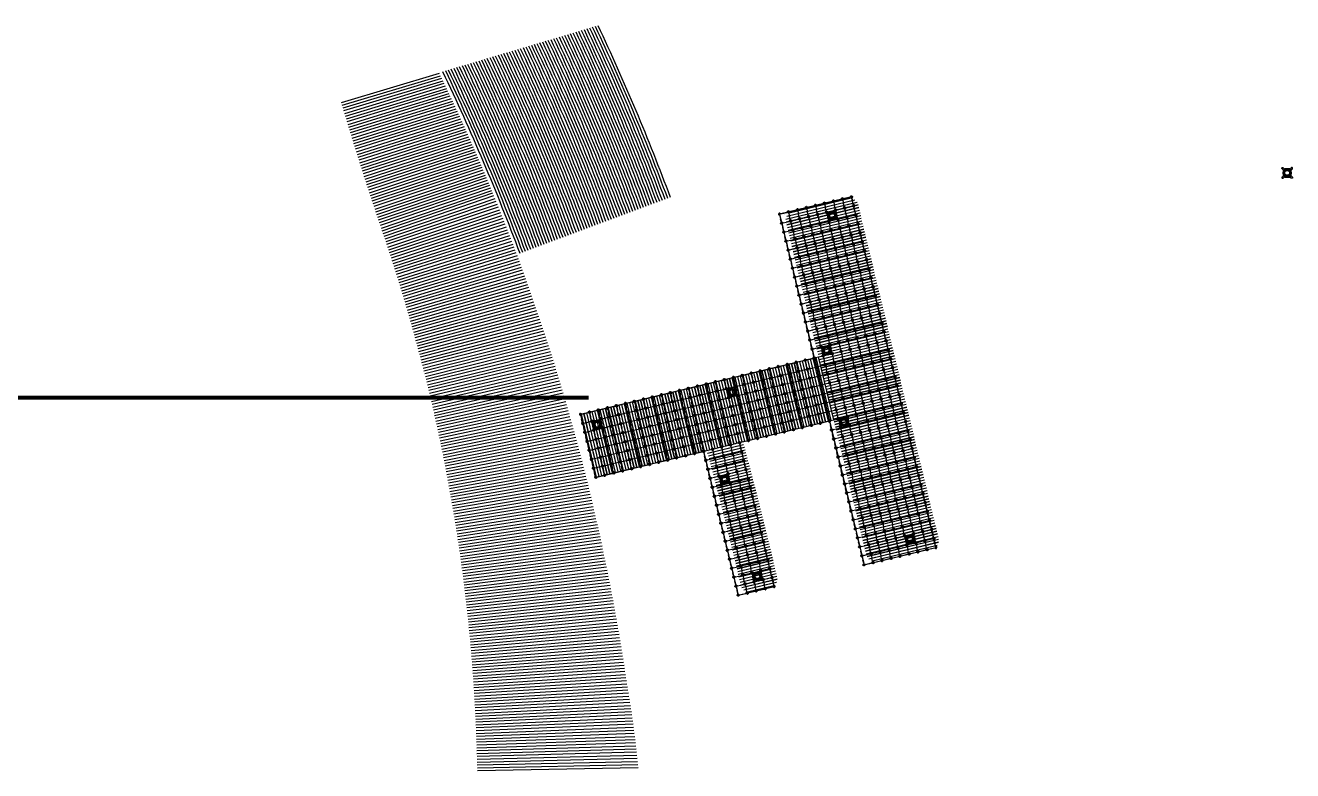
# Model space of a CAD drawing. Extents: x 343755544 to 343964754, y 671968908 to 672045261.
# Drawn here: x 343791242 to 343859779, y 672004966 to 672045261 of the extents above; entities that cross this region are included whole.
import ezdxf

# ---------------------------------------------------------------- set-up
doc = ezdxf.new("R2010")
doc.units = 0
doc.header["$LTSCALE"] = 1000
doc.header["$MEASUREMENT"] = 0
for name, color, linetype in [('00-铺装填充', 251, 'Continuous'), ('00-铺装标注', 3, 'Continuous'), ('W-_ANTICOLLISION防撞措施', 121, 'Continuous'), ('W-MOUNTING固定方式', 5, 'Continuous'), ('蓝色浮筒', 150, 'Continuous')]:
    doc.layers.add(name, color=color, linetype=linetype)

# ---------------------------------------------------------------- blocks, each defined once
blk = doc.blocks.new('*U199')
at = {"color": 8, "linetype": 'Continuous', "lineweight": 15}
for p, q in [((-1, 2), (-2, 1)), ((0, 1), (0, -1)), ((-1, -2), (-2, -1))]:
    blk.add_line(p, q, dxfattribs=at)
at = {"color": 7, "linetype": 'Continuous', "lineweight": 15}
for p, q in [((16, 1), (0, 1)), ((0, 0), (19, 0)), ((16, 1), (16, 0)), ((19, -1), (19, 0)), ((0, -1), (19, -1))]:
    blk.add_line(p, q, dxfattribs=at)
for centre, radius, start, end in [((-3, 0), 2.9, 41.31782, 318.68218), ((-3, 0), 1.45, 41.31782, 318.68218), ((0, 3), 2.82, 221.31782, 270), ((0, -3), 2.82, 90, 138.68218), ((0, 3), 1.37, 221.31782, 270), ((0, -3), 1.37, 90, 138.68218)]:
    blk.add_arc(centre, radius, start, end, dxfattribs=at)
blk = doc.blocks.new('*U200')
blk.add_lwpolyline([(-12, 0), (-12, 2.5), (12, 2.5), (12, 0)], close=True)
blk = doc.blocks.new('无头销轴_B型_D12X150')
at = {"color": 0}
for p, q in [((-72, 6), (-72, -6)), ((72, 6), (72, -6))]:
    blk.add_line(p, q, dxfattribs=at)
blk.add_lwpolyline([(-75, 4), (-75, -4), (-72, -6), (72, -6), (75, -4), (75, 4), (72, 6), (-72, 6)], close=True, dxfattribs=at)
for centre in [(-70, 0), (70, 0)]:
    blk.add_circle(centre, 1.6, dxfattribs=at)
blk = doc.blocks.new('sdf')
at = {"layer": 'W-MOUNTING固定方式', "color": 0}
for p, q in [((43108, -2622), (43108, -2815)), ((43109, -2673), (43112, -2671)), ((43109, -2764), (43109, -2673)), ((43112, -2671), (43112, -2766)), ((43112, -2671), (43186, -2671)), ((43186, -2766), (43186, -2671)), ((43186, -2671), (43189, -2673)), ((43189, -2673), (43189, -2764)), ((43285, -2497), (43283, -2500)), ((43378, -2500), (43283, -2500)), ((43283, -2574), (43283, -2500)), ((43283, -2574), (43378, -2574)), ((43283, -2574), (43285, -2577)), ((43285, -2497), (43376, -2497)), ((43376, -2577), (43285, -2577)), ((43376, -2497), (43378, -2500)), ((43378, -2574), (43376, -2577)), ((43378, -2500), (43378, -2574)), ((43475, -2671), (43472, -2673)), ((43472, -2764), (43472, -2673)), ((43475, -2671), (43475, -2766)), ((43475, -2671), (43549, -2671)), ((43549, -2766), (43549, -2671)), ((43552, -2674), (43549, -2671)), ((43552, -2674), (43552, -2764)), ((43109, -2764), (43112, -2766)), ((43186, -2766), (43112, -2766)), ((43186, -2766), (43189, -2764)), ((43283, -2863), (43285, -2860)), ((43378, -2863), (43283, -2863)), ((43283, -2937), (43283, -2863)), ((43283, -2937), (43378, -2937)), ((43285, -2940), (43283, -2937)), ((43285, -2860), (43376, -2860)), ((43375, -2940), (43285, -2940)), ((43375, -2940), (43378, -2937)), ((43378, -2863), (43376, -2860)), ((43378, -2863), (43378, -2937)), ((43475, -2766), (43472, -2764)), ((43549, -2766), (43475, -2766)), ((43552, -2764), (43549, -2766))]:
    blk.add_line(p, q, dxfattribs=at)
at = {"layer": 'W-MOUNTING固定方式', "color": 6}
for points in [[(43123, -2568), (43052, -2497, -0.414214), (43052, -2441), (43052, -2441, -0.414214), (43109, -2441), (43179, -2511)], [(43538, -2568), (43609, -2497, 0.414214), (43609, -2441), (43609, -2441, 0.414214), (43552, -2441), (43482, -2511)], [(43123, -2870), (43052, -2941, 0.414214), (43052, -2997), (43052, -2997, 0.414214), (43109, -2997), (43179, -2927)], [(43538, -2870), (43609, -2941, -0.414214), (43609, -2997), (43609, -2997, -0.414214), (43552, -2997), (43482, -2927)]]:
    blk.add_lwpolyline(points, format="xyb", dxfattribs=at)
at = {"layer": 'W-MOUNTING固定方式'}
for points in [[(43194, -2941), (43467, -2941), (43553, -2856), (43553, -2582), (43467, -2496), (43194, -2496), (43108, -2582), (43108, -2856)], [(43219, -2881), (43442, -2881), (43493, -2831), (43493, -2607), (43442, -2556), (43219, -2556), (43168, -2607), (43168, -2831)]]:
    blk.add_lwpolyline(points, close=True, dxfattribs=at)
at = {"layer": 'W-MOUNTING固定方式', "color": 0}
for points in [[(43108, -2669), (43149, -2669), (43169, -2669), (43169, -2660), (43149, -2660), (43108, -2660)], [(43272, -2496), (43272, -2537), (43272, -2557), (43281, -2557), (43281, -2537), (43281, -2496)], [(43380, -2496), (43380, -2537), (43380, -2557), (43389, -2557), (43389, -2537), (43389, -2496)], [(43553, -2660), (43512, -2660), (43492, -2660), (43492, -2669), (43512, -2669), (43553, -2669)], [(43108, -2777), (43149, -2777), (43169, -2777), (43169, -2768), (43149, -2768), (43108, -2768)], [(43281, -2941), (43281, -2900), (43281, -2880), (43272, -2880), (43272, -2900), (43272, -2941)], [(43389, -2941), (43389, -2900), (43389, -2880), (43380, -2880), (43380, -2900), (43380, -2941)], [(43553, -2768), (43512, -2768), (43492, -2768), (43492, -2777), (43512, -2777), (43553, -2777)]]:
    blk.add_lwpolyline(points, dxfattribs=at)
at = {"layer": 'W-MOUNTING固定方式', "color": 5}
for centre in [(43080, -2469), (43580, -2469), (43080, -2969), (43580, -2969)]:
    blk.add_circle(centre, 7, dxfattribs=at)
at = {"layer": 'W-MOUNTING固定方式'}
for radius in [136, 130]:
    blk.add_circle((43330, -2719), radius, dxfattribs=at)
at = {"layer": 'W-MOUNTING固定方式', "color": 0, "xscale": -1}
for name, p, rotation in [('*U199', (43143, -2649), 180), ('*U200', (43389, -2537), 270.0000000000001), ('*U199', (43400, -2531), 90.00000000000007), ('*U199', (43261, -2906), 270), ('*U200', (43272, -2900), 90), ('*U200', (43512, -2777), 180)]:
    blk.add_blockref(name, p, dxfattribs=dict(at, rotation=rotation))
for name, p in [('*U200', (43149, -2660)), ('*U199', (43518, -2788))]:
    blk.add_blockref(name, p, dxfattribs=at)
at = {"layer": 'W-MOUNTING固定方式', "color": 0}
for name, p, rotation in [('无头销轴_B型_D12X150', (43149, -2719), 90), ('*U199', (43261, -2531), 270.0000000000001), ('*U200', (43272, -2537), 90.00000000000004), ('*U199', (43518, -2649), 180), ('无头销轴_B型_D12X150', (43512, -2719), 270), ('*U200', (43149, -2777), 180), ('无头销轴_B型_D12X150', (43330, -2900), 180), ('*U200', (43389, -2900), 270), ('*U199', (43400, -2906), 90.00000000000001)]:
    blk.add_blockref(name, p, dxfattribs=dict(at, rotation=rotation))
for name, p in [('无头销轴_B型_D12X150', (43330, -2537)), ('*U200', (43512, -2660)), ('*U199', (43143, -2788))]:
    blk.add_blockref(name, p, dxfattribs=at)
blk = doc.blocks.new('sjdhjdg')
blk.add_lwpolyline([(343850735, 672053534), (343850735, 672049534), (343858735, 672049534), (343858735, 672036534), (343862235, 672036534), (343862235, 672042534), (343870235, 672042534), (343870235, 672044534), (343862235, 672044534), (343862235, 672049534), (343870235, 672049534), (343870235, 672053534)], close=True)
for p in [(343808154, 672055003), (343826154, 672055003), (343815154, 672053003), (343819154, 672053003), (343816154, 672047503), (343826154, 672046503), (343820654, 672046003)]:
    blk.add_blockref('sdf', p)
blk = doc.blocks.new('浮筒')
at = {"layer": '蓝色浮筒'}
blk.add_line((441, 238), (441, 238), dxfattribs=at)
for points in [[(0, 417, 0.198912), (-9, 438), (-49, 479, -0.414214), (-49, 521), (-21, 549, -0.414214), (21, 549), (62, 509, 0.198912), (83, 500), (250, 500)], [(0, 83, -0.198912), (-9, 62), (-49, 21, 0.414214), (-49, -21), (-21, -49, 0.414214), (21, -49), (62, -9, -0.198912), (83, 0), (250, 0)], [(500, 417, -0.198912), (509, 438), (549, 479, 0.414214), (549, 521), (521, 549, 0.414214), (479, 549), (438, 509, -0.198912), (417, 500), (250, 500)], [(500, 83, 0.198912), (509, 62), (549, 21, -0.414214), (549, -21), (521, -49, -0.414214), (479, -49), (438, -9, 0.198912), (417, 0), (250, 0)]]:
    blk.add_lwpolyline(points, format="xyb", dxfattribs=at)
for points in [[(0, 417), (0, 83)], [(500, 417), (500, 83)]]:
    blk.add_lwpolyline(points, dxfattribs=at)
for centre, radius, start, end in [((-25, 500), 5, 84.26083, 275.73917), ((-25, 0), 5, 84.26083, 275.73917), ((0, 500), 25, 101.47834, 168.52166), ((0, 500), 25, 191.47834, 258.52166), ((0, 0), 25, 101.47834, 168.52166), ((0, 525), 5, 354.26083, 185.73917), ((0, 475), 5, 174.26083, 5.73917), ((0, 25), 5, 354.26083, 185.73917), ((0, 500), 25, 11.47834, 78.52166), ((0, 500), 25, 281.47834, 348.52166), ((0, 0), 25, 11.47834, 78.52166), ((25, 500), 5, 264.26083, 95.73917), ((25, 0), 5, 264.26083, 95.73917), ((475, 500), 5, 84.26083, 275.73917), ((475, 0), 5, 84.26083, 275.73917), ((500, 500), 25, 101.47834, 168.52166), ((500, 500), 25, 191.47834, 258.52166), ((500, 0), 25, 101.47834, 168.52166), ((500, 525), 5, 354.26083, 185.73917), ((500, 475), 5, 174.26083, 5.73917), ((500, 25), 5, 354.26083, 185.73917), ((500, 500), 25, 11.47834, 78.52166), ((500, 500), 25, 281.47834, 348.52166), ((500, 0), 25, 11.47834, 78.52166), ((525, 500), 5, 264.26083, 95.73917), ((525, 0), 5, 264.26083, 95.73917), ((0, 0), 25, 191.47834, 258.52166), ((0, -25), 5, 174.26083, 5.73917), ((0, 0), 25, 281.47834, 348.52166), ((500, 0), 25, 191.47834, 258.52166), ((500, -25), 5, 174.26083, 5.73917), ((500, 0), 25, 281.47834, 348.52166)]:
    blk.add_arc(centre, radius, start, end, dxfattribs=at)
blk = doc.blocks.new('*U197')
at = {"layer": '蓝色浮筒', "rotation": 180.0000000383531}
blk.add_blockref('浮筒', (250, 250), dxfattribs=at)
blk = doc.blocks.new('*U198')
at = {"layer": 'W-_ANTICOLLISION防撞措施', "color": 0, "linetype": 'ByBlock', "lineweight": -2, "transparency": 16777216}
for p in [(0, 0), (500, 0), (1000, 0), (1500, 0), (2000, 0), (2500, 0), (3000, 0), (3500, 0), (4000, 0), (4500, 0), (5000, 0), (5500, 0), (6000, 0), (6500, 0), (7000, 0), (7500, 0), (8000, 0), (8500, 0), (9000, 0), (9500, 0), (10000, 0), (10500, 0), (11000, 0), (11500, 0), (12000, 0), (12500, 0), (13000, 0), (13500, 0), (14000, 0), (14500, 0), (15000, 0), (15500, 0), (16000, 0), (16500, 0), (17000, 0), (17500, 0), (18000, 0), (18500, 0), (19000, 0), (0, -500), (500, -500), (1000, -500), (1500, -500), (2000, -500), (2500, -500), (3000, -500), (3500, -500), (4000, -500), (4500, -500), (5000, -500), (5500, -500), (6000, -500), (6500, -500), (7000, -500), (7500, -500), (8000, -500), (8500, -500), (9000, -500), (9500, -500), (10000, -500), (10500, -500), (11000, -500), (11500, -500), (12000, -500), (12500, -500), (13000, -500), (13500, -500), (14000, -500), (14500, -500), (15000, -500), (15500, -500), (16000, -500), (16500, -500), (17000, -500), (17500, -500), (18000, -500), (18500, -500), (19000, -500), (0, -1000), (0, -1500), (500, -1000), (500, -1500), (1000, -1000), (1000, -1500), (1500, -1000), (1500, -1500), (2000, -1000), (2000, -1500), (2500, -1000), (2500, -1500), (3000, -1000), (3000, -1500), (3500, -1000), (3500, -1500), (4000, -1000), (4000, -1500), (4500, -1000), (4500, -1500), (5000, -1000), (5000, -1500), (5500, -1000), (5500, -1500), (6000, -1000), (6000, -1500), (6500, -1000), (6500, -1500), (7000, -1000), (7000, -1500), (7500, -1000), (7500, -1500), (8000, -1000), (8000, -1500), (8500, -1000), (8500, -1500), (9000, -1000), (9000, -1500), (9500, -1000), (9500, -1500), (10000, -1000), (10000, -1500), (10500, -1000), (10500, -1500), (11000, -1000), (11000, -1500), (11500, -1000), (11500, -1500), (12000, -1000), (12000, -1500), (12500, -1000), (12500, -1500), (13000, -1000), (13000, -1500), (13500, -1000), (13500, -1500), (14000, -1000), (14000, -1500), (14500, -1000), (14500, -1500), (15000, -1000), (15000, -1500), (15500, -1000), (15500, -1500), (16000, -1000), (16000, -1500), (16500, -1000), (16500, -1500), (17000, -1000), (17000, -1500), (17500, -1000), (17500, -1500), (18000, -1000), (18000, -1500), (18500, -1000), (18500, -1500), (19000, -1000), (19000, -1500), (0, -2000), (500, -2000), (1000, -2000), (1500, -2000), (2000, -2000), (2500, -2000), (3000, -2000), (3500, -2000), (4000, -2000), (4500, -2000), (5000, -2000), (5500, -2000), (6000, -2000), (6500, -2000), (7000, -2000), (7500, -2000), (8000, -2000), (8500, -2000), (9000, -2000), (9500, -2000), (10000, -2000), (10500, -2000), (11000, -2000), (11500, -2000), (12000, -2000), (12500, -2000), (13000, -2000), (13500, -2000), (14000, -2000), (14500, -2000), (15000, -2000), (15500, -2000), (16000, -2000), (16500, -2000), (17000, -2000), (17500, -2000), (18000, -2000), (18500, -2000), (19000, -2000), (0, -2500), (0, -3000), (500, -2500), (500, -3000), (1000, -2500), (1000, -3000), (1500, -2500), (1500, -3000), (2000, -2500), (2000, -3000), (2500, -2500), (2500, -3000), (3000, -2500), (3000, -3000), (3500, -2500), (3500, -3000), (4000, -2500), (4000, -3000), (4500, -2500), (4500, -3000), (5000, -2500), (5000, -3000), (5500, -2500), (5500, -3000), (6000, -2500), (6000, -3000), (6500, -2500), (6500, -3000), (7000, -2500), (7000, -3000), (7500, -2500), (7500, -3000), (8000, -2500), (8000, -3000), (8500, -2500), (8500, -3000), (9000, -2500), (9000, -3000), (9500, -2500), (9500, -3000), (10000, -2500), (10000, -3000), (10500, -2500), (10500, -3000), (11000, -2500), (11000, -3000), (11500, -2500), (11500, -3000), (12000, -2500), (12000, -3000), (12500, -2500), (12500, -3000), (13000, -2500), (13000, -3000), (13500, -2500), (13500, -3000), (14000, -2500), (14000, -3000), (14500, -2500), (14500, -3000), (15000, -2500), (15000, -3000), (15500, -2500), (15500, -3000), (16000, -2500), (16000, -3000), (16500, -2500), (16500, -3000), (17000, -2500), (17000, -3000), (17500, -2500), (17500, -3000), (18000, -2500), (18000, -3000), (18500, -2500), (18500, -3000), (19000, -2500), (19000, -3000), (0, -3500), (500, -3500), (1000, -3500), (1500, -3500), (2000, -3500), (2500, -3500), (3000, -3500), (3500, -3500), (4000, -3500), (4500, -3500), (5000, -3500), (5500, -3500), (6000, -3500), (6500, -3500), (7000, -3500), (7500, -3500), (8000, -3500), (8500, -3500), (9000, -3500), (9500, -3500), (10000, -3500), (10500, -3500), (11000, -3500), (11500, -3500), (12000, -3500), (12500, -3500), (13000, -3500), (13500, -3500), (14000, -3500), (14500, -3500), (15000, -3500), (15500, -3500), (16000, -3500), (16500, -3500), (17000, -3500), (17500, -3500), (18000, -3500), (18500, -3500), (19000, -3500)]:
    blk.add_blockref('*U197', p, dxfattribs=at)
blk = doc.blocks.new('*U195')
at = {"layer": '蓝色浮筒', "rotation": 180.0000000383531}
blk.add_blockref('浮筒', (250, 250), dxfattribs=at)
blk = doc.blocks.new('*U196')
at = {"layer": 'W-_ANTICOLLISION防撞措施', "color": 0, "linetype": 'ByBlock', "lineweight": -2, "transparency": 16777216}
for p in [(0, 0), (500, 0), (1000, 0), (1500, 0), (2000, 0), (2500, 0), (3000, 0), (0, -500), (500, -500), (1000, -500), (1500, -500), (2000, -500), (2500, -500), (3000, -500), (0, -1000), (0, -1500), (500, -1000), (500, -1500), (1000, -1000), (1000, -1500), (1500, -1000), (1500, -1500), (2000, -1000), (2000, -1500), (2500, -1000), (2500, -1500), (3000, -1000), (3000, -1500), (0, -2000), (500, -2000), (1000, -2000), (1500, -2000), (2000, -2000), (2500, -2000), (3000, -2000), (0, -2500), (0, -3000), (500, -2500), (500, -3000), (1000, -2500), (1000, -3000), (1500, -2500), (1500, -3000), (2000, -2500), (2000, -3000), (2500, -2500), (2500, -3000), (3000, -2500), (3000, -3000), (0, -3500), (500, -3500), (1000, -3500), (1500, -3500), (2000, -3500), (2500, -3500), (3000, -3500), (0, -4000), (500, -4000), (1000, -4000), (1500, -4000), (2000, -4000), (2500, -4000), (3000, -4000), (0, -4500), (0, -5000), (500, -4500), (500, -5000), (1000, -4500), (1000, -5000), (1500, -4500), (1500, -5000), (2000, -4500), (2000, -5000), (2500, -4500), (2500, -5000), (3000, -4500), (3000, -5000), (0, -5500), (500, -5500), (1000, -5500), (1500, -5500), (2000, -5500), (2500, -5500), (3000, -5500), (0, -6000), (500, -6000), (1000, -6000), (1500, -6000), (2000, -6000), (2500, -6000), (3000, -6000), (0, -6500), (0, -7000), (500, -6500), (500, -7000), (1000, -6500), (1000, -7000), (1500, -6500), (1500, -7000), (2000, -6500), (2000, -7000), (2500, -6500), (2500, -7000), (3000, -6500), (3000, -7000), (0, -7500), (500, -7500), (1000, -7500), (1500, -7500), (2000, -7500), (2500, -7500), (3000, -7500), (0, -8000), (0, -8500), (500, -8000), (500, -8500), (1000, -8000), (1000, -8500), (1500, -8000), (1500, -8500), (2000, -8000), (2000, -8500), (2500, -8000), (2500, -8500), (3000, -8000), (3000, -8500), (0, -9000), (500, -9000), (1000, -9000), (1500, -9000), (2000, -9000), (2500, -9000), (3000, -9000), (0, -9500), (500, -9500), (1000, -9500), (1500, -9500), (2000, -9500), (2500, -9500), (3000, -9500), (0, -10000), (0, -10500), (500, -10000), (500, -10500), (1000, -10000), (1000, -10500), (1500, -10000), (1500, -10500), (2000, -10000), (2000, -10500), (2500, -10000), (2500, -10500), (3000, -10000), (3000, -10500), (0, -11000), (500, -11000), (1000, -11000), (1500, -11000), (2000, -11000), (2500, -11000), (3000, -11000), (0, -11500), (500, -11500), (1000, -11500), (1500, -11500), (2000, -11500), (2500, -11500), (3000, -11500), (0, -12000), (0, -12500), (500, -12000), (500, -12500), (1000, -12000), (1000, -12500), (1500, -12000), (1500, -12500), (2000, -12000), (2000, -12500), (2500, -12000), (2500, -12500), (3000, -12000), (3000, -12500)]:
    blk.add_blockref('*U195', p, dxfattribs=at)
blk = doc.blocks.new('*U192')
at = {"layer": '蓝色浮筒', "rotation": 180.0000000383531}
blk.add_blockref('浮筒', (250, 250), dxfattribs=at)
blk = doc.blocks.new('*U194')
at = {"layer": 'W-_ANTICOLLISION防撞措施', "color": 0, "linetype": 'ByBlock', "lineweight": -2, "transparency": 16777216}
for p in [(0, 0), (500, 0), (1000, 0), (1500, 0), (2000, 0), (2500, 0), (3000, 0), (3500, 0), (4000, 0), (4500, 0), (5000, 0), (5500, 0), (6000, 0), (6500, 0), (7000, 0), (7500, 0), (0, -500), (500, -500), (1000, -500), (1500, -500), (2000, -500), (2500, -500), (3000, -500), (3500, -500), (4000, -500), (4500, -500), (5000, -500), (5500, -500), (6000, -500), (6500, -500), (7000, -500), (7500, -500), (0, -1000), (0, -1500), (500, -1000), (500, -1500), (1000, -1000), (1000, -1500), (1500, -1000), (1500, -1500), (2000, -1000), (2000, -1500), (2500, -1000), (2500, -1500), (3000, -1000), (3000, -1500), (3500, -1000), (3500, -1500), (4000, -1000), (4000, -1500), (4500, -1000), (4500, -1500), (5000, -1000), (5000, -1500), (5500, -1000), (5500, -1500), (6000, -1000), (6000, -1500), (6500, -1000), (6500, -1500), (7000, -1000), (7000, -1500), (7500, -1000), (7500, -1500)]:
    blk.add_blockref('*U192', p, dxfattribs=at)
blk = doc.blocks.new('hajhfhfksdgsg')
for points in [[(343849653, 672056985), (343869153, 672056985), (343869153, 672060985), (343849653, 672060985)], [(343849653, 672060985), (343849653, 672056985), (343857653, 672056985), (343857653, 672043985), (343861153, 672043985), (343861153, 672049985), (343869153, 672049985), (343869153, 672051985), (343861153, 672051985), (343861153, 672056985), (343869153, 672056985), (343869153, 672060985)]]:
    blk.add_lwpolyline(points, close=True)
for p in [(343807073, 672062454), (343825073, 672062454), (343814073, 672060454), (343818073, 672060454), (343815073, 672054954), (343819573, 672053454), (343825073, 672053954), (343815073, 672047454)]:
    blk.add_blockref('sdf', p)
at = {"layer": 'W-_ANTICOLLISION防撞措施'}
for name, p in [('*U198', (343849903, 672060735)), ('*U196', (343857903, 672056735)), ('*U194', (343861403, 672051735))]:
    blk.add_blockref(name, p, dxfattribs=at)

msp = doc.modelspace()

# ---------------------------------------------------------------- hatches: boundary and pattern name
at = {"layer": '00-铺装填充'}
h = msp.add_hatch(dxfattribs=at)
h.set_pattern_fill('木铺装留缝5', color=256, scale=1.5, pattern_type=2)
h.set_pattern_definition([(13.5616, (343834140.35, 672027339.6), (-35.1735, 145.8178), []), (13.5616, (343834142.11, 672027332.3), (-35.1735, 145.8178), [])])
h.paths.add_polyline_path([(343836276, 672035562, 0.414214), (343835673, 672035931), (343832757, 672035228, 0.414214), (343832388, 672034624), (343836720, 672016667, 0.408764), (343837314, 672016296), (343840243, 672016945, 0.419684), (343840621, 672017551)])
h = msp.add_hatch(dxfattribs=at)
h.set_pattern_fill('木铺装留缝5', color=256, scale=1.5, angle=90, pattern_type=2)
h.set_pattern_definition([(103.5616, (343834960.4, 672023929.3), (-145.8178, -35.1735), []), (103.5616, (343834967.69, 672023931.06), (-145.8178, -35.1735), [])])
h.paths.add_polyline_path([(343834147, 672027333), (343821187, 672024207), (343822085, 672020824), (343834968, 672023931)])
h = msp.add_hatch(dxfattribs=at)
h.set_pattern_fill('木铺装留缝5', color=256, scale=1.5, pattern_type=2)
h.set_pattern_definition([(13.5616, (343828102.02, 672022282.73), (-35.1735, 145.8178), []), (13.5616, (343828103.78, 672022275.44), (-35.1735, 145.8178), [])])
h.paths.add_polyline_path([(343830048, 672022744), (343828104, 672022275, -0.00987), (343829937, 672015007, 0.416818), (343830541, 672014634), (343831513, 672014868, 0.411475), (343831883, 672015467, 0.00984)])

# ---------------------------------------------------------------- linework, layer by layer
for points in [[(343820555, 672044772, -0.020913), (343824514, 672035382, -0.777117)], [(343820705, 672044816, -0.020891), (343824659, 672035437, -0.777117)], [(343820855, 672044861, -0.020869), (343824804, 672035491, -0.777117)], [(343821005, 672044905, -0.020847), (343824949, 672035545, -0.777117)], [(343821155, 672044950, -0.020825), (343825094, 672035599, -0.777117)], [(343821305, 672044994, -0.020803), (343825240, 672035653, -0.777117)], [(343821455, 672045039, -0.02078), (343825385, 672035707, -0.777117)], [(343821604, 672045083, -0.020758), (343825530, 672035762, -0.777117)], [(343821754, 672045128, -0.020736), (343825675, 672035816, -0.777117)], [(343821904, 672045172, -0.020714), (343825821, 672035870, -0.777117)], [(343822054, 672045217, -0.020692), (343825966, 672035924, -0.777117)], [(343822204, 672045261, -0.02067), (343826111, 672035978, -0.777117)], [(343818157, 672044060, -0.021266), (343822190, 672034516, -0.777117)], [(343818307, 672044105, -0.021244), (343822335, 672034570, -0.777117)], [(343818457, 672044149, -0.021222), (343822480, 672034624, -0.777117)], [(343818607, 672044194, -0.0212), (343822626, 672034678, -0.777117)], [(343818757, 672044238, -0.021178), (343822771, 672034732, -0.777117)], [(343818907, 672044283, -0.021156), (343822916, 672034787, -0.777117)], [(343819056, 672044327, -0.021134), (343823061, 672034841, -0.777117)], [(343819206, 672044372, -0.021112), (343823207, 672034895, -0.777117)], [(343819356, 672044416, -0.02109), (343823352, 672034949, -0.777117)], [(343819506, 672044461, -0.021068), (343823497, 672035003, -0.777117)], [(343819656, 672044505, -0.021045), (343823642, 672035057, -0.777117)], [(343819806, 672044550, -0.021023), (343823787, 672035112, -0.777117)], [(343819956, 672044594, -0.021001), (343823933, 672035166, -0.777117)], [(343820106, 672044638, -0.020979), (343824078, 672035220, -0.777117)], [(343820256, 672044683, -0.020957), (343824223, 672035274, -0.777117)], [(343820405, 672044727, -0.020935), (343824368, 672035328, -0.777117)], [(343815909, 672043393, -0.021598), (343820012, 672033703, -0.777117)], [(343816058, 672043438, -0.021576), (343820157, 672033757, -0.777117)], [(343816208, 672043482, -0.021554), (343820302, 672033811, -0.777117)], [(343816358, 672043527, -0.021531), (343820447, 672033866, -0.777117)], [(343816508, 672043571, -0.021509), (343820593, 672033920, -0.777117)], [(343816658, 672043616, -0.021487), (343820738, 672033974, -0.777117)], [(343816808, 672043660, -0.021465), (343820883, 672034028, -0.777117)], [(343816958, 672043705, -0.021443), (343821028, 672034082, -0.777117)], [(343817108, 672043749, -0.021421), (343821173, 672034136, -0.777117)], [(343817258, 672043793, -0.021399), (343821319, 672034191, -0.777117)], [(343817408, 672043838, -0.021377), (343821464, 672034245, -0.777117)], [(343817557, 672043882, -0.021355), (343821609, 672034299, -0.777117)], [(343817707, 672043927, -0.021333), (343821754, 672034353, -0.777117)], [(343817857, 672043971, -0.021311), (343821900, 672034407, -0.777117)], [(343818007, 672044016, -0.021288), (343822045, 672034461, -0.777117)], [(343813810, 672042770, -0.021907), (343817979, 672032945, -0.777117)], [(343813960, 672042815, -0.021885), (343818124, 672032999, -0.777117)], [(343814109, 672042859, -0.021863), (343818269, 672033053, -0.777117)], [(343814259, 672042904, -0.021841), (343818414, 672033107, -0.777117)], [(343814409, 672042948, -0.021819), (343818559, 672033161, -0.777117)], [(343814559, 672042993, -0.021797), (343818705, 672033215, -0.777117)], [(343814709, 672043037, -0.021774), (343818850, 672033270, -0.777117)], [(343814859, 672043082, -0.021752), (343818995, 672033324, -0.777117)], [(343815009, 672043126, -0.02173), (343819140, 672033378, -0.777117)], [(343815159, 672043171, -0.021708), (343819286, 672033432, -0.777117)], [(343815309, 672043215, -0.021686), (343819431, 672033486, -0.777117)], [(343815459, 672043260, -0.021664), (343819576, 672033541, -0.777117)], [(343815609, 672043304, -0.021642), (343819721, 672033595, -0.777117)], [(343815759, 672043349, -0.02162), (343819866, 672033649, -0.777117)]]:
    msp.add_lwpolyline(points, format="xyb", dxfattribs=at)
for points in [[(343808336, 672041096), (343813636, 672042676)], [(343808380, 672040948), (343813702, 672042539)], [(343808425, 672040799), (343813768, 672042402)], [(343808469, 672040651), (343813834, 672042265)], [(343808514, 672040502), (343813900, 672042128)], [(343808558, 672040354), (343813966, 672041991)], [(343808603, 672040205), (343814031, 672041853)], [(343808648, 672040057), (343814096, 672041716)], [(343808693, 672039909), (343814161, 672041579)], [(343808738, 672039761), (343814225, 672041442)], [(343808784, 672039612), (343814290, 672041304)], [(343808829, 672039464), (343814354, 672041167)], [(343808875, 672039316), (343814418, 672041030)], [(343808920, 672039168), (343814482, 672040892)], [(343808966, 672039020), (343814545, 672040755)], [(343809012, 672038872), (343814609, 672040617)], [(343809058, 672038724), (343814672, 672040480)], [(343809104, 672038576), (343814735, 672040343)], [(343809151, 672038428), (343814797, 672040205)], [(343809197, 672038280), (343814860, 672040067)], [(343809244, 672038132), (343814922, 672039930)], [(343809291, 672037984), (343814984, 672039792)], [(343809337, 672037837), (343815046, 672039655)], [(343809384, 672037689), (343815108, 672039517)], [(343809431, 672037541), (343815169, 672039379)], [(343809479, 672037394), (343815231, 672039241)], [(343809526, 672037246), (343815292, 672039104)], [(343809573, 672037098), (343815353, 672038966)], [(343809621, 672036951), (343815413, 672038828)], [(343809669, 672036803), (343815474, 672038690)], [(343809716, 672036656), (343815534, 672038552)], [(343809764, 672036509), (343815594, 672038414)], [(343809812, 672036361), (343815654, 672038276)], [(343809861, 672036214), (343815714, 672038138)], [(343809909, 672036067), (343815773, 672038000)], [(343809957, 672035919), (343815832, 672037861)], [(343810006, 672035772), (343815891, 672037723)], [(343810055, 672035625), (343815950, 672037585)], [(343810103, 672035478), (343816009, 672037447)], [(343810152, 672035331), (343816067, 672037308)], [(343810201, 672035184), (343816126, 672037170)], [(343810251, 672035037), (343816184, 672037032)], [(343810300, 672034890), (343816242, 672036893)], [(343810349, 672034743), (343816299, 672036755)], [(343810399, 672034596), (343816357, 672036616)], [(343810449, 672034449), (343816414, 672036477)], [(343810498, 672034303), (343816471, 672036339)], [(343810548, 672034156), (343816528, 672036200)], [(343810598, 672034009), (343816585, 672036060)], [(343810648, 672033862), (343816648, 672035906)], [(343810698, 672033716), (343816710, 672035753)], [(343810747, 672033569), (343816772, 672035599)], [(343810797, 672033422), (343816834, 672035446)], [(343810846, 672033275), (343816895, 672035292)], [(343810894, 672033128), (343816957, 672035138)], [(343810943, 672032980), (343817018, 672034984)], [(343810991, 672032833), (343817079, 672034830)], [(343811039, 672032686), (343817139, 672034676)], [(343811087, 672032538), (343817200, 672034521)], [(343811135, 672032391), (343817260, 672034367)], [(343811182, 672032243), (343817320, 672034212)], [(343811229, 672032095), (343817380, 672034058)], [(343811276, 672031948), (343817439, 672033903)], [(343811323, 672031800), (343817499, 672033748)], [(343811369, 672031652), (343817558, 672033593)], [(343811415, 672031504), (343817617, 672033438)], [(343811461, 672031356), (343817675, 672033283)], [(343811507, 672031208), (343817734, 672033128)], [(343811552, 672031060), (343817792, 672032972)], [(343811597, 672030911), (343817850, 672032817)], [(343811642, 672030763), (343817908, 672032661)], [(343811687, 672030615), (343817965, 672032506)], [(343811731, 672030466), (343818023, 672032350)], [(343811775, 672030317), (343818080, 672032194)], [(343811819, 672030169), (343818137, 672032038)], [(343811863, 672030020), (343818193, 672031882)], [(343811906, 672029871), (343818250, 672031726)], [(343811950, 672029722), (343818306, 672031569)], [(343811993, 672029574), (343818362, 672031413)], [(343812035, 672029425), (343818418, 672031257)], [(343812078, 672029275), (343818473, 672031100)], [(343812120, 672029126), (343818529, 672030943)], [(343812162, 672028977), (343818584, 672030787)], [(343812204, 672028828), (343818639, 672030630)], [(343812245, 672028679), (343818693, 672030473)], [(343812287, 672028529), (343818748, 672030316)], [(343812328, 672028380), (343818802, 672030158)], [(343812368, 672028230), (343818856, 672030001)], [(343812409, 672028081), (343818910, 672029844)], [(343812449, 672027931), (343818963, 672029686)], [(343812489, 672027781), (343819017, 672029529)], [(343812529, 672027631), (343819070, 672029371)], [(343812569, 672027481), (343819122, 672029213)], [(343812608, 672027332), (343819175, 672029056)], [(343812647, 672027182), (343819227, 672028898)], [(343812686, 672027032), (343819280, 672028740)], [(343812725, 672026881), (343819332, 672028581)], [(343812763, 672026731), (343819383, 672028423)], [(343812801, 672026581), (343819435, 672028265)], [(343812839, 672026431), (343819486, 672028106)], [(343812877, 672026280), (343819537, 672027948)], [(343812914, 672026130), (343819588, 672027789)], [(343812951, 672025979), (343819638, 672027631)], [(343812988, 672025829), (343819689, 672027472)], [(343813025, 672025678), (343819739, 672027313)], [(343813061, 672025528), (343819789, 672027154)], [(343813097, 672025377), (343819838, 672026995)], [(343813133, 672025226), (343819888, 672026836)], [(343813169, 672025075), (343819937, 672026676)], [(343813204, 672024924), (343819986, 672026517)], [(343813239, 672024773), (343820035, 672026358)], [(343813274, 672024622), (343820083, 672026198)], [(343813309, 672024471), (343820132, 672026039)], [(343813343, 672024320), (343820180, 672025879)], [(343813377, 672024169), (343820228, 672025719)], [(343813411, 672024018), (343820275, 672025559)], [(343813445, 672023866), (343820322, 672025399)], [(343813479, 672023715), (343820370, 672025239)], [(343813512, 672023564), (343820417, 672025079)], [(343813545, 672023412), (343820463, 672024919)], [(343813577, 672023261), (343820510, 672024758)], [(343813610, 672023109), (343820556, 672024598)], [(343813642, 672022958), (343820602, 672024437)], [(343813674, 672022806), (343820648, 672024277)], [(343813706, 672022654), (343820693, 672024116)], [(343813737, 672022502), (343820738, 672023955)], [(343813768, 672022351), (343820783, 672023794)], [(343813799, 672022199), (343820828, 672023634)], [(343813830, 672022047), (343820873, 672023472)], [(343813861, 672021895), (343820917, 672023311)], [(343813891, 672021743), (343820961, 672023150)], [(343813921, 672021591), (343821005, 672022989)], [(343813951, 672021439), (343821049, 672022827)], [(343813980, 672021286), (343821092, 672022666)], [(343814009, 672021134), (343821135, 672022504)], [(343814038, 672020982), (343821178, 672022343)], [(343814067, 672020830), (343821221, 672022181)], [(343814095, 672020677), (343821264, 672022019)], [(343814124, 672020525), (343821306, 672021857)], [(343814152, 672020372), (343821348, 672021695)], [(343814179, 672020220), (343821390, 672021533)], [(343814207, 672020067), (343821431, 672021371)], [(343814234, 672019915), (343821472, 672021209)], [(343814261, 672019762), (343821514, 672021047)], [(343814288, 672019609), (343821554, 672020884)], [(343814315, 672019457), (343821595, 672020722)], [(343814341, 672019304), (343821635, 672020559)], [(343814367, 672019151), (343821675, 672020397)], [(343814393, 672018998), (343821715, 672020234)], [(343814418, 672018845), (343821755, 672020071)], [(343814443, 672018692), (343821794, 672019908)], [(343814468, 672018540), (343821834, 672019746)], [(343814493, 672018387), (343821873, 672019582)], [(343814518, 672018233), (343821911, 672019419)], [(343814542, 672018080), (343821950, 672019256)], [(343814566, 672017927), (343821988, 672019093)], [(343814590, 672017774), (343822026, 672018930)], [(343814613, 672017621), (343822064, 672018766)], [(343814636, 672017468), (343822101, 672018603)], [(343814660, 672017314), (343822139, 672018439)], [(343814682, 672017161), (343822176, 672018276)], [(343814705, 672017008), (343822212, 672018112)], [(343814727, 672016854), (343822249, 672017948)], [(343814749, 672016701), (343822285, 672017784)], [(343814771, 672016547), (343822321, 672017620)], [(343814792, 672016394), (343822357, 672017456)], [(343814814, 672016240), (343822393, 672017292)], [(343814835, 672016087), (343822428, 672017128)], [(343814855, 672015933), (343822463, 672016964)], [(343814876, 672015780), (343822498, 672016799)], [(343814896, 672015626), (343822533, 672016635)], [(343814916, 672015472), (343822567, 672016470)], [(343814936, 672015318), (343822601, 672016306)], [(343814956, 672015165), (343822635, 672016141)], [(343814975, 672015011), (343822669, 672015977)], [(343814994, 672014857), (343822702, 672015812)], [(343815013, 672014703), (343822736, 672015647)], [(343815031, 672014549), (343822769, 672015482)], [(343815049, 672014395), (343822801, 672015317)], [(343815067, 672014241), (343822834, 672015152)], [(343815085, 672014087), (343822866, 672014987)], [(343815103, 672013933), (343822898, 672014822)], [(343815120, 672013779), (343822930, 672014656)], [(343815137, 672013625), (343822961, 672014491)], [(343815154, 672013471), (343822993, 672014326)], [(343815170, 672013317), (343823024, 672014160)], [(343815187, 672013163), (343823054, 672013995)], [(343815203, 672013009), (343823085, 672013829)], [(343815218, 672012855), (343823115, 672013663)], [(343815234, 672012700), (343823145, 672013498)], [(343815249, 672012546), (343823175, 672013332)], [(343815264, 672012392), (343823205, 672013166)], [(343815279, 672012238), (343823234, 672013000)], [(343815293, 672012083), (343823263, 672012834)], [(343815308, 672011929), (343823292, 672012668)], [(343815322, 672011775), (343823321, 672012502)], [(343815335, 672011620), (343823349, 672012336)], [(343815349, 672011466), (343823377, 672012169)], [(343815362, 672011311), (343823405, 672012003)], [(343815375, 672011157), (343823433, 672011837)], [(343815388, 672011002), (343823460, 672011670)], [(343815400, 672010848), (343823487, 672011504)], [(343815413, 672010693), (343823514, 672011337)], [(343815425, 672010539), (343823541, 672011170)], [(343815436, 672010384), (343823567, 672011004)], [(343815448, 672010230), (343823593, 672010837)], [(343815459, 672010075), (343823619, 672010670)], [(343815470, 672009921), (343823645, 672010503)], [(343815481, 672009766), (343823670, 672010336)], [(343815491, 672009611), (343823695, 672010169)], [(343815501, 672009457), (343823720, 672010002)], [(343815511, 672009302), (343823746, 672009835)], [(343815521, 672009147), (343823775, 672009668)], [(343815531, 672008993), (343823804, 672009501)], [(343815540, 672008838), (343823832, 672009334)], [(343815549, 672008683), (343823860, 672009166)], [(343815558, 672008528), (343823887, 672008999)], [(343815566, 672008374), (343823914, 672008832)], [(343815574, 672008219), (343823940, 672008664)], [(343815582, 672008064), (343823966, 672008497)], [(343815590, 672007909), (343823991, 672008329)], [(343815597, 672007754), (343824016, 672008162)], [(343815605, 672007600), (343824040, 672007994)], [(343815612, 672007445), (343824064, 672007826)], [(343815618, 672007290), (343824088, 672007658)], [(343815625, 672007135), (343824110, 672007490)], [(343815631, 672006980), (343824133, 672007322)], [(343815637, 672006825), (343824155, 672007154)], [(343815643, 672006670), (343824176, 672006986)], [(343815648, 672006515), (343824197, 672006817)], [(343815653, 672006360), (343824218, 672006649)], [(343815658, 672006206), (343824238, 672006481)], [(343815663, 672006051), (343824257, 672006312)], [(343815667, 672005896), (343824276, 672006144)], [(343815671, 672005741), (343824295, 672005975)], [(343815675, 672005586), (343824313, 672005806)], [(343815679, 672005431), (343824330, 672005638)], [(343815682, 672005276), (343824347, 672005469)], [(343815686, 672005121), (343824364, 672005300)], [(343815689, 672004966), (343824380, 672005131)]]:
    msp.add_lwpolyline(points, dxfattribs=at)
at = {"layer": '00-铺装标注', "color": 2, "const_width": 200}
msp.add_lwpolyline([(343821713, 672025132), (343777562, 672025132)], dxfattribs=at)

# ---------------------------------------------------------------- block references
msp.add_blockref('sdf', (343816154, 672040003))
for name, p, rotation in [('hajhfhfksdgsg', (-390116333, 848707011), 283.5615633776736), ('sjdhjdg', (-390109351, 848709780), 283.5615656313389)]:
    msp.add_blockref(name, p, dxfattribs=dict(rotation=rotation))

doc.saveas('drawing.dxf')
